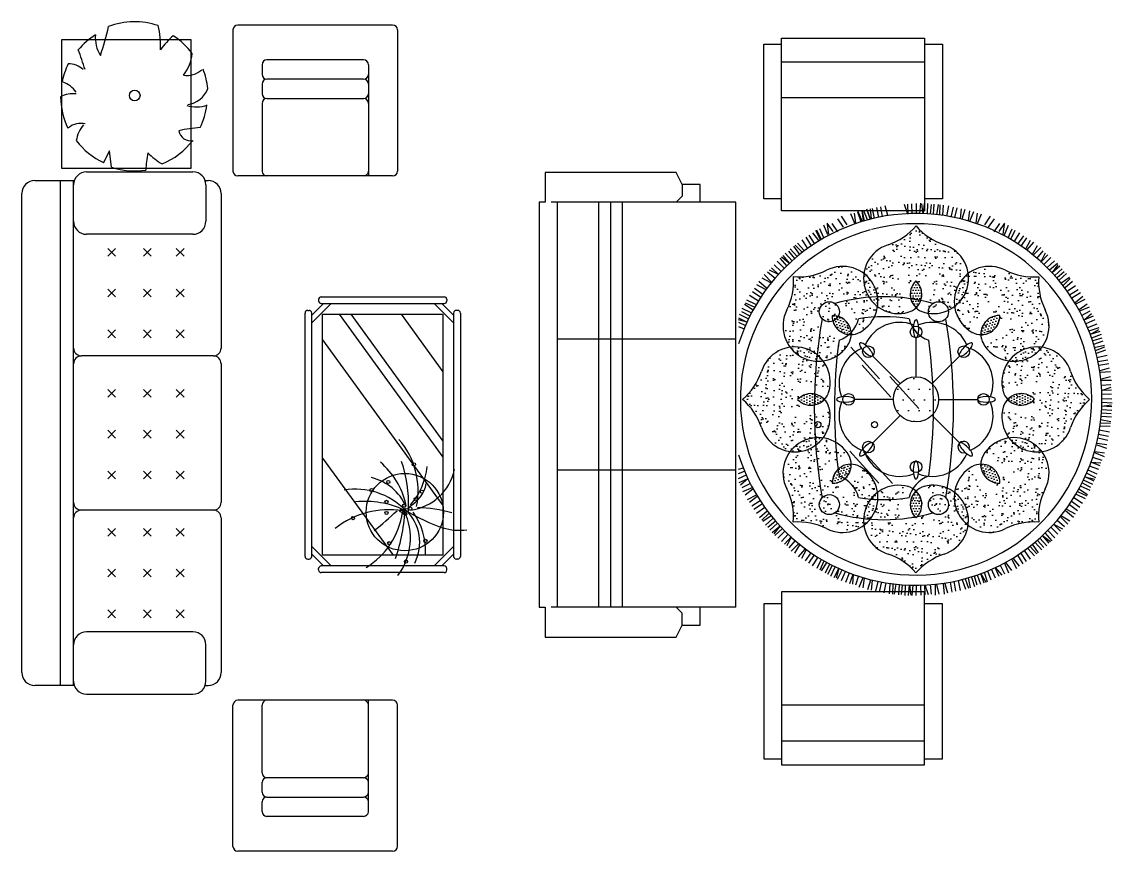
# Model space of a CAD drawing. Header units: millimetres. Extents: x 356 to 23963, y 1202 to 21076.
# Drawn here: x 5548 to 10440, y 12199 to 15919 of the extents above; entities that cross this region are included whole.
import ezdxf

# ---------------------------------------------------------------- set-up
doc = ezdxf.new("R2010")
doc.units = ezdxf.units.MM

msp = doc.modelspace()

# ---------------------------------------------------------------- hatches: boundary and pattern name
h = msp.add_hatch()
h.set_pattern_fill('AR-SAND', color=0, scale=1.1475, angle=540, style=0)
h.set_pattern_definition([(142.5, (113326.464, -174361.02), (1.836036, 56.160169), [0, -44.30268, 0, -49.54905, 0, -47.3630625]), (172.5, (113326.464, -174361.02), (-51.582797, 82.25568), [0, -23.90013, 0, -39.930705, 0, -15.3019125]), (212.5, (113362.314, -174361.02), (-90.766374, 0.164917), [0, -14.57325, 0, -52.4637, 0, -68.494275]), (222.5, (113362.314, -174361.02), (-87.618103, 25.58114), [0, -7.286625, 0, -34.39287, 0, -39.347775])])
edge = h.paths.add_edge_path()
edge.add_arc((9482.8, 14768.5), 158.1, 107.8127, 285.6497)
edge.add_arc((9345.3, 15186.8), 282.2, 288.4206, 319.6202)
edge.add_arc((9772.9, 15183), 278, 220.0906, 251.6934)
edge.add_arc((9637.4, 14768.5), 158.1, 254.2999, 432.2377)
edge.add_arc((9503, 14696.5), 82.9, 284.3889, 407.0425)
edge.add_arc((9617.5, 14697), 83.6, 133.9628, 255.378)
h = msp.add_hatch()
h.set_pattern_fill('AR-SAND', color=0, scale=1.1475, angle=495, style=0)
h.set_pattern_definition([(187.5, (216284.75, -45751.37), (-38.412963, 41.00951), [0, -44.30268, 0, -49.54905, 0, -47.3630625]), (217.5, (216284.75, -45751.37), (-94.638095, 21.689004), [0, -23.90013, 0, -39.930705, 0, -15.3019125]), (257.5, (216310.1, -45726.02), (-64.298133, -64.064905), [0, -14.57325, 0, -52.4637, 0, -68.494275]), (267.5, (216310.1, -45726.02), (-80.043952, -43.866757), [0, -7.286625, 0, -34.39287, 0, -39.347775])])
edge = h.paths.add_edge_path()
edge.add_arc((9121.4, 14554.9), 158.1, 152.8127, 330.6497)
edge.add_arc((8728.4, 14753.4), 282.2, 333.4206, 364.6202)
edge.add_arc((9033.5, 15053.1), 278, 265.0906, 296.6934)
edge.add_arc((9230.7, 14664.1), 158.1, 299.2999, 477.2377)
edge.add_arc((9186.7, 14518.2), 82.9, 329.3889, 452.0425)
edge.add_arc((9267.2, 14599.5), 83.6, 178.9628, 300.378)
h = msp.add_hatch()
h.set_pattern_fill('AR-SAND', color=0, scale=1.1475, angle=225, style=0)
h.set_pattern_definition([(97.5, (-50416.797, -192499.275), (41.00951, 38.412963), [0, -44.30268, 0, -49.54905, 0, -47.3630625]), (127.5, (-50416.8, -192499.275), (21.689004, 94.638095), [0, -23.90013, 0, -39.930705, 0, -15.3019125]), (167.5, (-50391.447, -192524.625), (-64.064905, 64.298133), [0, -14.57325, 0, -52.4637, 0, -68.494275]), (177.5, (-50391.45, -192524.625), (-43.866757, 80.043952), [0, -7.286625, 0, -34.39287, 0, -39.347775])])
edge = h.paths.add_edge_path()
edge.add_arc((9889.4, 14664.1), 158.1, 62.8127, 240.6497)
edge.add_arc((10087.9, 15057.1), 282.2, 243.4206, 274.6202)
edge.add_arc((10387.7, 14752), 278, 175.0906, 206.6934)
edge.add_arc((9998.7, 14554.8), 158.1, 209.2999, 387.2377)
edge.add_arc((9852.8, 14598.8), 82.9, 239.3889, 362.0425)
edge.add_arc((9934.1, 14518.2), 83.6, 88.9628, 210.378)
h = msp.add_hatch()
h.set_pattern_fill('DOTS', color=0, scale=7.65, angle=540, style=0)
h.set_pattern_definition([(180, (113326.464, -174361.021), (-6.0721875, 12.144375), [0, -12.144375])])
h.paths.add_polyline_path([(9560.1, 14636.3, 0.432463), (9559.5, 14757.1, 0.427632)])
h = msp.add_hatch()
h.set_pattern_fill('DOTS', color=0, scale=7.65, angle=495, style=0)
h.set_pattern_definition([(225, (216284.752, -45751.369), (-12.8810549, 4.29368496), [0, -12.144375])])
h.paths.add_polyline_path([(9269.5, 14516, 0.432463), (9183.7, 14601.1, 0.427632)])
h = msp.add_hatch()
h.set_pattern_fill('DOTS', color=0, scale=7.65, angle=225, style=0)
h.set_pattern_definition([(135, (-50416.797, -192499.275), (4.29368496, 12.8810549), [0, -12.144375])])
h.paths.add_polyline_path([(9850.6, 14515.9, 0.432463), (9935.6, 14601.8, 0.427632)])
h = msp.add_hatch()
h.set_pattern_fill('AR-SAND', color=0, scale=1.1475, angle=450, style=0)
h.set_pattern_definition([(232.5, (198146.5, 117991.89), (-56.160169, 1.836036), [0, -44.30268, 0, -49.54905, 0, -47.3630625]), (262.5, (198146.5, 117991.89), (-82.25568, -51.582797), [0, -23.90013, 0, -39.930705, 0, -15.3019125]), (302.5, (198146.5, 118027.74), (-0.164917, -90.766374), [0, -14.57325, 0, -52.4637, 0, -68.494275]), (312.5, (198146.5, 118027.74), (-25.58114, -87.618103), [0, -7.286625, 0, -34.39287, 0, -39.347775])])
edge = h.paths.add_edge_path()
edge.add_arc((9016.9, 14148.2), 158.1, 197.8127, 375.6497)
edge.add_arc((8598.7, 14010.7), 282.2, 18.4206, 49.6202)
edge.add_arc((8602.5, 14438.4), 278, 310.0906, 341.6934)
edge.add_arc((9017, 14302.8), 158.1, 344.2999, 522.2377)
edge.add_arc((9089, 14168.4), 82.9, 14.3889, 137.0425)
edge.add_arc((9088.5, 14283), 83.6, 223.9628, 345.378)
h = msp.add_hatch()
h.set_pattern_fill('AR-SAND', color=0, scale=1.1475, angle=270, style=0)
h.set_pattern_definition([(52.5, (-179026.45, -89540.987), (56.160169, -1.836036), [0, -44.30268, 0, -49.54905, 0, -47.3630625]), (82.5, (-179026.45, -89540.99), (82.25568, 51.582797), [0, -23.90013, 0, -39.930705, 0, -15.3019125]), (122.5, (-179026.45, -89576.837), (0.164917, 90.766374), [0, -14.57325, 0, -52.4637, 0, -68.494275]), (132.5, (-179026.45, -89576.84), (25.58114, 87.618103), [0, -7.286625, 0, -34.39287, 0, -39.347775])])
edge = h.paths.add_edge_path()
edge.add_arc((10103.1, 14302.7), 158.1, 17.8127, 195.6497)
edge.add_arc((10521.4, 14440.2), 282.2, 198.4206, 229.6202)
edge.add_arc((10517.6, 14012.5), 278, 130.0906, 161.6934)
edge.add_arc((10103.1, 14148.1), 158.1, 164.2999, 342.2377)
edge.add_arc((10031, 14282.5), 82.9, 194.3889, 317.0425)
edge.add_arc((10031.6, 14168), 83.6, 43.9628, 165.378)
h = msp.add_hatch()
h.set_pattern_fill('DOTS', color=0, scale=765, angle=360, style=0)
h.set_pattern_definition([(360, (5318.775, 21443.25), (23.90625, -47.8125), [0, -47.8125])])
h.paths.add_polyline_path([(9661.4, 14225.5, 1), (9458.7, 14225.5, 1)])
h = msp.add_hatch()
h.set_pattern_fill('DOTS', color=0, scale=7.65, angle=450, style=0)
h.set_pattern_definition([(270, (198146.499, 117991.891), (-12.144375, -6.0721875), [0, -12.144375])])
h.paths.add_polyline_path([(9149.2, 14225.5, 0.432463), (9028.3, 14224.9, 0.427632)])
h = msp.add_hatch()
h.set_pattern_fill('DOTS', color=0, scale=7.65, angle=270, style=0)
h.set_pattern_definition([(90, (-179026.449, -89540.987), (12.144375, 6.0721875), [0, -12.144375])])
h.paths.add_polyline_path([(9970.9, 14225.4, 0.432463), (10091.7, 14226, 0.427632)])
h = msp.add_hatch()
h.set_pattern_fill('AR-SAND', color=0, scale=1.1475, angle=405, style=0)
h.set_pattern_definition([(277.5, (69536.847, 220950.18), (-41.00951, -38.412963), [0, -44.30268, 0, -49.54905, 0, -47.3630625]), (307.5, (69536.85, 220950.18), (-21.689004, -94.638095), [0, -23.90013, 0, -39.930705, 0, -15.3019125]), (347.5, (69511.497, 220975.53), (64.064905, -64.298133), [0, -14.57325, 0, -52.4637, 0, -68.494275]), (357.5, (69511.5, 220975.53), (43.866757, -80.043952), [0, -7.286625, 0, -34.39287, 0, -39.347775])])
edge = h.paths.add_edge_path()
edge.add_arc((9230.6, 13786.8), 158.1, 242.8127, 420.6497)
edge.add_arc((9032.1, 13393.8), 282.2, 63.4206, 94.6202)
edge.add_arc((8732.4, 13698.9), 278, 355.0906, 386.6934)
edge.add_arc((9121.3, 13896.2), 158.1, 29.2999, 207.2377)
edge.add_arc((9267.3, 13852.1), 82.9, 59.3889, 182.0425)
edge.add_arc((9185.9, 13932.7), 83.6, 268.9628, 390.378)
h = msp.add_hatch()
h.set_pattern_fill('AR-SAND', color=0, scale=1.1475, angle=315, style=0)
h.set_pattern_definition([(7.5, (-197164.702, 74202.274), (38.412963, -41.00951), [0, -44.30268, 0, -49.54905, 0, -47.3630625]), (37.5, (-197164.7, 74202.274), (94.638095, -21.689004), [0, -23.90013, 0, -39.930705, 0, -15.3019125]), (77.5, (-197190.05, 74176.924), (64.298133, 64.064905), [0, -14.57325, 0, -52.4637, 0, -68.494275]), (87.5, (-197190.05, 74176.924), (80.043952, 43.866757), [0, -7.286625, 0, -34.39287, 0, -39.347775])])
edge = h.paths.add_edge_path()
edge.add_arc((9998.6, 13896), 158.1, 332.8127, 510.6497)
edge.add_arc((10391.6, 13697.5), 282.2, 153.4206, 184.6202)
edge.add_arc((10086.6, 13397.8), 278, 85.0906, 116.6934)
edge.add_arc((9889.3, 13786.8), 158.1, 119.2999, 297.2377)
edge.add_arc((9933.4, 13932.7), 82.9, 149.3889, 272.0425)
edge.add_arc((9852.8, 13851.4), 83.6, 358.9628, 480.378)
h = msp.add_hatch()
h.set_pattern_fill('DOTS', color=0, scale=7.65, angle=405, style=0)
h.set_pattern_definition([(315, (69536.847, 220950.18), (-4.29368496, -12.8810549), [0, -12.144375])])
h.paths.add_polyline_path([(9269.5, 13935, 0.432463), (9184.4, 13849.1, 0.427632)])
h = msp.add_hatch()
h.set_pattern_fill('DOTS', color=0, scale=7.65, angle=315, style=0)
h.set_pattern_definition([(45, (-197164.702, 74202.274), (12.8810549, -4.29368496), [0, -12.144375])])
h.paths.add_polyline_path([(9850.5, 13934.9, 0.432463), (9936.3, 13849.8, 0.427632)])
h = msp.add_hatch()
h.set_pattern_fill('AR-SAND', color=0, scale=1.1475, angle=360, style=0)
h.set_pattern_definition([(322.5, (-94206.414, 202811.926), (-1.836036, -56.160169), [0, -44.30268, 0, -49.54905, 0, -47.3630625]), (352.5, (-94206.414, 202811.926), (51.582797, -82.25568), [0, -23.90013, 0, -39.930705, 0, -15.3019125]), (32.5, (-94242.264, 202811.926), (90.766374, -0.164917), [0, -14.57325, 0, -52.4637, 0, -68.494275]), (42.5, (-94242.264, 202811.93), (87.618103, -25.58114), [0, -7.286625, 0, -34.39287, 0, -39.347775])])
edge = h.paths.add_edge_path()
edge.add_arc((9637.2, 13682.4), 158.1, 287.8127, 465.6497)
edge.add_arc((9774.8, 13264.1), 282.2, 108.4206, 139.6202)
edge.add_arc((9347.1, 13267.9), 278, 40.0906, 71.6934)
edge.add_arc((9482.7, 13682.4), 158.1, 74.2999, 252.2377)
edge.add_arc((9617, 13754.4), 82.9, 104.3889, 227.0425)
edge.add_arc((9502.5, 13753.9), 83.6, 313.9628, 435.378)
h = msp.add_hatch()
h.set_pattern_fill('DOTS', color=0, scale=7.65, angle=360, style=0)
h.set_pattern_definition([(360, (-94206.414, 202811.926), (6.0721875, -12.144375), [0, -12.144375])])
h.paths.add_polyline_path([(9560, 13814.6, 0.432463), (9560.5, 13693.8, 0.427632)])

# ---------------------------------------------------------------- linework, layer by layer
at = {"color": 0}
for p, q in [((7211.8, 15904.7), (6517.5, 15904.7)), ((6495.8, 15883), (6495.8, 15249.4)), ((7233.5, 15883), (7233.5, 15249.4)), ((5727.9, 15260.5), (5727.9, 15839.2)), ((5727.9, 15839.2), (6306.6, 15839.2)), ((6306.6, 15839.2), (6306.6, 15260.5)), ((8876.8, 15124.4), (8876.8, 15819.1)), ((8876.8, 15819.1), (8956.9, 15819.1)), ((8956.9, 15845.8), (9598.2, 15845.8)), ((8956.9, 15071), (8956.9, 15845.8)), ((9598.2, 15845.8), (9598.2, 15071)), ((9598.2, 15819.1), (9678.3, 15819.1)), ((9678.3, 15819.1), (9678.3, 15124.4)), ((6626, 15726.7), (6626, 15683.4)), ((7081.6, 15748.4), (6647.7, 15748.4)), ((7103.3, 15726.7), (7103.3, 15227.7)), ((8956.9, 15738.9), (9598.2, 15738.9)), ((7081.6, 15661.7), (6647.7, 15661.7)), ((6626, 15640), (6626, 15596.6)), ((6647.7, 15574.9), (7081.6, 15574.9)), ((9598.2, 15578.6), (8956.9, 15578.6)), ((6626, 15553.2), (6626, 15249.4)), ((5941.7, 15340.1), (5913.7, 15285.3)), ((5951.5, 15266.7), (5941.7, 15340.1)), ((6306.6, 15260.5), (5727.9, 15260.5)), ((5838.8, 15245.7), (6316.3, 15245.7)), ((7211.8, 15227.7), (6517.5, 15227.7)), ((7896.3, 15243.6), (7896.3, 15110)), ((8484.1, 15243.6), (7896.3, 15243.6)), ((8510.8, 15190.1), (8484.1, 15243.6)), ((5606.5, 15206.9), (5784, 15206.9)), ((5722.7, 12942.3), (5722.7, 15206.9)), ((5780.7, 12942.3), (5780.7, 15206.9)), ((6374.3, 15206.9), (6384.6, 15206.9)), ((6374.3, 15187.7), (6374.3, 15024.3)), ((8510.8, 15190.1), (8510.8, 15136.7)), ((8591, 15190.1), (8510.8, 15190.1)), ((8591, 15110), (8591, 15190.1)), ((5548.5, 13000.4), (5548.5, 15148.8)), ((6442.7, 15148.8), (6442.7, 14454.2)), ((8510.8, 15136.7), (8484.1, 15110)), ((8956.9, 15124.4), (8876.8, 15124.4)), ((9678.3, 15124.4), (9598.2, 15124.4)), ((7896.3, 15110), (7869.6, 15110)), ((7869.6, 15110), (7869.6, 13293.2)), ((8751.3, 15110), (7923.1, 15110)), ((7949.8, 15110), (7949.8, 13293.2)), ((8136.8, 13293.2), (8136.8, 15110)), ((8190.2, 13293.2), (8190.2, 15110)), ((8243.7, 13293.2), (8243.7, 15110)), ((8751.3, 13293.2), (8751.3, 15110)), ((9598.2, 15071), (8956.9, 15071)), ((9318.9, 15025.3), (9300.9, 15068.7)), ((9324.5, 15027.6), (9318.3, 15070.7)), ((9329.1, 15024.8), (9319.4, 15070.4)), ((9342.5, 15030.4), (9326.5, 15072)), ((9353.7, 15035.8), (9339.5, 15079.5)), ((9355.2, 15034.3), (9340.4, 15076.4)), ((9360.8, 15037.4), (9355.8, 15081)), ((9373.8, 15036.8), (9364, 15082.3)), ((9393, 15040.8), (9384.8, 15085.7)), ((9409.3, 15044.8), (9402, 15089.4)), ((9433.4, 15050.9), (9421.3, 15093)), ((9522.6, 15056.9), (9508.2, 15100.3)), ((9521.4, 15101.5), (9522.6, 15056.9)), ((9539.5, 15102.7), (9540.7, 15058.1)), ((9561.2, 15103.9), (9560, 15059.3)), ((9579.3, 15105.1), (9575.7, 15058.1)), ((9592.6, 15058.1), (9586.6, 15102.7)), ((9596.2, 15103.9), (9592.6, 15058.1)), ((9611.9, 15103.9), (9609.5, 15058.1)), ((9627.6, 15100.3), (9624, 15058.1)), ((9638.4, 15056.9), (9640.8, 15101.5)), ((9652.9, 15053.3), (9661.3, 15099.1)), ((9667.4, 15053.3), (9668.6, 15097.9)), ((9680.6, 15052.1), (9683.1, 15096.7)), ((9698.7, 15047.3), (9707.2, 15093)), ((9718, 15043.6), (9727.7, 15088.2)), ((9734.6, 15041.1), (9745, 15085.1)), ((9759.2, 15037.4), (9764.2, 15081)), ((9766.4, 15035.8), (9780.5, 15079.5)), ((9795.6, 15027.6), (9801.7, 15070.7)), ((9801.2, 15025.3), (9819.1, 15068.7)), ((9234.7, 14997.6), (9208.7, 15035.1)), ((9251.1, 15008.4), (9225.8, 15047.4)), ((9285, 15014.9), (9267, 15058.3)), ((9290.6, 15017.2), (9284.5, 15060.3)), ((9314.3, 15022.6), (9299.5, 15064.7)), ((9829.5, 15017.2), (9835.6, 15060.3)), ((9835, 15014.9), (9853, 15058.3)), ((9868.9, 15008.4), (9894.2, 15047.4)), ((9885.4, 14997.6), (9911.3, 15035.1)), ((9124.7, 14938.9), (9097.4, 14973.3)), ((9130.9, 14942.8), (9110.1, 14983.7)), ((9134.5, 14944.2), (9115.2, 14984.5)), ((9146.3, 14950.4), (9128.1, 14991.2)), ((9163.9, 14964.1), (9145.9, 15007.5)), ((9187.8, 14978.1), (9161.8, 15015.6)), ((9169.5, 14966.4), (9163.3, 15009.5)), ((9209.9, 14977.2), (9183.5, 15013.9)), ((9910.1, 14977.2), (9936.5, 15013.9)), ((9932.2, 14978.1), (9958.2, 15015.6)), ((9950.6, 14966.4), (9956.7, 15009.5)), ((9956.2, 14964.1), (9974.2, 15007.5)), ((9973.8, 14950.4), (9992, 14991.2)), ((9985.6, 14944.2), (10004.9, 14984.5)), ((10000.5, 14932.9), (10025.8, 14971.9)), ((6316.3, 14966.3), (5838.8, 14966.3)), ((9058.8, 14893.7), (9029, 14926.9)), ((9075, 14903.1), (9048.6, 14941.4)), ((9091.2, 14914.2), (9066.5, 14952.5)), ((9104.7, 14924.1), (9081, 14962.5)), ((10016.9, 14922.1), (10042.9, 14959.6)), ((10031.3, 14913.5), (10057.7, 14950.1)), ((10052.6, 14900.7), (10073.9, 14939)), ((10058.5, 14896.4), (10088.4, 14931.3)), ((5969.5, 14868.1), (5934.4, 14903.1)), ((5969.5, 14903.1), (5934.4, 14868.1)), ((6128.7, 14868.1), (6093.7, 14903.1)), ((6128.7, 14903.1), (6093.7, 14868.1)), ((6276.2, 14868.1), (6241.2, 14903.1)), ((6276.2, 14903.1), (6241.2, 14868.1)), ((8962.5, 14870.6), (8992.3, 14835.7)), ((8973.6, 14881.7), (9004.2, 14847.6)), ((8987.2, 14890.3), (9014.5, 14857.9)), ((9025.6, 14867.3), (8995.7, 14900.5)), ((9038.3, 14874.9), (9011.9, 14913.3)), ((9048.6, 14885.2), (9017.9, 14917.5)), ((10082.4, 14877.6), (10104.6, 14915.1)), ((10086.7, 14873.4), (10119.9, 14906.6)), ((10102, 14858), (10130.2, 14891.2)), ((10120, 14841.8), (10140.4, 14882.7)), ((10150.6, 14874.2), (10120, 14841.8)), ((8923.2, 14829.7), (8955.6, 14799)), ((8937.7, 14845.9), (8968.4, 14813.5)), ((8949.7, 14859.5), (8980.3, 14823.8)), ((8992.3, 14835.7), (8956.5, 14863)), ((10164.3, 14862.2), (10133.6, 14829.9)), ((10180.5, 14847.7), (10148.1, 14817.1)), ((10194.1, 14835.8), (10158.3, 14805.1)), ((10170.3, 14793.2), (10197.5, 14829)), ((10205.2, 14823), (10170.3, 14793.2)), ((8912.1, 14752.1), (8878.9, 14785.3)), ((8927.5, 14767.5), (8894.2, 14795.6)), ((8943.7, 14785.4), (8902.8, 14805.8)), ((8911.3, 14816.1), (8943.7, 14785.4)), ((10216.3, 14811.9), (10182.2, 14781.2)), ((10224.8, 14798.3), (10192.4, 14771)), ((10201.8, 14759.9), (10235.1, 14789.7)), ((10209.5, 14747.1), (10247.9, 14773.5)), ((8884.8, 14718), (8846.5, 14739.3)), ((8889.1, 14724), (8854.1, 14753.8)), ((8907.9, 14747.9), (8870.4, 14770)), ((10219.7, 14736.9), (10252.1, 14767.6)), ((10228.3, 14726.7), (10261.5, 14756.5)), ((10237.7, 14710.5), (10276, 14736.9)), ((5969.5, 14720.1), (5934.4, 14685)), ((5969.5, 14685), (5934.4, 14720.1)), ((6128.7, 14685), (6093.7, 14720.1)), ((6128.7, 14720.1), (6093.7, 14685)), ((6276.2, 14685), (6241.2, 14720.1)), ((6276.2, 14720.1), (6241.2, 14685)), ((6891.9, 14685.7), (7443.1, 14685.7)), ((8852.6, 14665.9), (8813.5, 14691.2)), ((8863.3, 14682.3), (8825.8, 14708.3)), ((8872, 14696.7), (8835.4, 14723.1)), ((10248.7, 14694.3), (10287.1, 14719)), ((10258.7, 14680.7), (10297.1, 14704.5)), ((10273.5, 14660.8), (10307.8, 14688.1)), ((10277.4, 14654.5), (10318.3, 14675.4)), ((6849.2, 14568.9), (6936, 14655.7)), ((6849.2, 14602.8), (6902, 14655.7)), ((6879.9, 14673.7), (6879.9, 14667.7)), ((6891.9, 14655.7), (7443.1, 14655.7)), ((7485.8, 14568.9), (7399, 14655.7)), ((7485.8, 14602.8), (7433, 14655.7)), ((7455.1, 14673.7), (7455.1, 14667.7)), ((8820.6, 14613.9), (8780.4, 14633.2)), ((8829.5, 14625.9), (8790.4, 14651.2)), ((8835, 14639.2), (8794.3, 14657.4)), ((8841.2, 14651), (8801, 14670.3)), ((10292.2, 14628.1), (10327, 14654.2)), ((10294.5, 14622.5), (10338, 14640.5)), ((6819.2, 13521.2), (6819.2, 14613)), ((6831.2, 14625), (6837.2, 14625)), ((6849.2, 13521.2), (6849.2, 14613)), ((6897.2, 14607.7), (7437.8, 14607.7)), ((6897.2, 13526.5), (6897.2, 14607.7)), ((6972.2, 14607.7), (7437.8, 13966.7)), ((7023.8, 14607.7), (7437.8, 14037.7)), ((7250.4, 14607.7), (7437.8, 14349.7)), ((7437.8, 14607.7), (7437.8, 13526.5)), ((7485.8, 14613), (7485.8, 13521.2)), ((7503.9, 14625), (7497.8, 14625)), ((7515.9, 14613), (7515.9, 13521.2)), ((8764.3, 14591.2), (8802, 14572)), ((8802, 14572), (8764.3, 14581.9)), ((8767.1, 14607.3), (8808.4, 14587.6)), ((8776.4, 14620.4), (8814, 14601)), ((10302.9, 14602.4), (10341.5, 14622.4)), ((10313.2, 14580.6), (10347.7, 14610.6)), ((10353.9, 14598.8), (10313.2, 14580.6)), ((10362, 14582.5), (10321.2, 14564.4)), ((5969.5, 14502), (5934.4, 14537.1)), ((5969.5, 14537.1), (5934.4, 14502)), ((6128.7, 14502), (6093.7, 14537.1)), ((6128.7, 14537.1), (6093.7, 14502)), ((6276.2, 14502), (6241.2, 14537.1)), ((6276.2, 14537.1), (6241.2, 14502)), ((8764.3, 14572.2), (8795.5, 14556.4)), ((8764.3, 14553.1), (8788.4, 14542.4)), ((10371.4, 14562.9), (10329.7, 14547)), ((10379.4, 14546.7), (10334.6, 14532)), ((10341.1, 14516.4), (10380, 14539.1)), ((10384.8, 14530.6), (10341.1, 14516.4)), ((6897.2, 14493.2), (7437.8, 13749.1)), ((8751.3, 14495.5), (7949.8, 14495.5)), ((9560, 14326.8), (9560, 14500.5)), ((10390.8, 14516.1), (10347.5, 14500.8)), ((10393.4, 14500.3), (10353.1, 14487.5)), ((10357.5, 14473.6), (10399.6, 14488.5)), ((9396.5, 14317.1), (9267, 14460.2)), ((10359.7, 14458.9), (10405.2, 14468.6)), ((10365.2, 14445.5), (10406.9, 14461.5)), ((10369.2, 14432.8), (10411.3, 14447.6)), ((6407.9, 14420.4), (5815.6, 14420.4)), ((6442.7, 14386.7), (6442.7, 13762.5)), ((9488.4, 14297.1), (9365.5, 14419.9)), ((9631.7, 14297.1), (9754.5, 14419.9)), ((10371.7, 14414.2), (10417.2, 14424)), ((10375.7, 14395), (10420.6, 14403.2)), ((10379.7, 14378.7), (10424.3, 14386)), ((9447.6, 14235.3), (9318.1, 14378.4)), ((10385.8, 14354.6), (10427.9, 14366.7)), ((10387, 14347.4), (10432.8, 14351)), ((9572, 14185.2), (9442.5, 14328.4)), ((10390.6, 14317.2), (10432.8, 14328.1)), ((10390.6, 14311.2), (10437.6, 14311.2)), ((10390.6, 14289.5), (10434, 14293.1)), ((5969.5, 14270), (5934.4, 14234.9)), ((5969.5, 14234.9), (5934.4, 14270)), ((6128.7, 14270), (6093.7, 14234.9)), ((6128.7, 14234.9), (6093.7, 14270)), ((6276.2, 14270), (6241.2, 14234.9)), ((6276.2, 14234.9), (6241.2, 14270)), ((10391.8, 14265.4), (10435.2, 14279.8)), ((10436.4, 14266.6), (10391.8, 14265.4)), ((10437.6, 14248.5), (10393, 14247.3)), ((9458.7, 14225.5), (9285, 14225.5)), ((9661.4, 14225.5), (9835.1, 14225.5)), ((10440, 14208.7), (10393, 14212.3)), ((10393, 14195.4), (10437.6, 14201.4)), ((10438.8, 14191.8), (10393, 14195.4)), ((10438.8, 14226.8), (10394.2, 14228)), ((9488.4, 14153.8), (9365.5, 14031)), ((9631.7, 14153.8), (9754.5, 14031)), ((10391.8, 14149.6), (10436.4, 14147.1)), ((10438.8, 14176.1), (10393, 14178.5)), ((10435.2, 14160.4), (10393, 14164)), ((10382.1, 14089.3), (10427.9, 14080.8)), ((10387, 14107.3), (10431.5, 14104.9)), ((10388.2, 14135.1), (10434, 14126.6)), ((10388.2, 14120.6), (10432.8, 14119.4)), ((5969.5, 14051.9), (5934.4, 14086.9)), ((5969.5, 14086.9), (5934.4, 14051.9)), ((6128.7, 14086.9), (6093.7, 14051.9)), ((6128.7, 14051.9), (6093.7, 14086.9)), ((6276.2, 14086.9), (6241.2, 14051.9)), ((6276.2, 14051.9), (6241.2, 14086.9)), ((10376, 14053.4), (10420, 14043)), ((10378.5, 14070), (10423.1, 14060.3)), ((9393.1, 13850.1), (9263.6, 13993.2)), ((9454.4, 13848), (9325, 13991.1)), ((10362.5, 13992.4), (10405.6, 13986.3)), ((10370.7, 14021.6), (10414.4, 14007.5)), ((10372.3, 14028.8), (10415.9, 14023.8)), ((6897.2, 13962.2), (7213.7, 13526.5)), ((10385.4, 13928.1), (10343.7, 13944)), ((10343.7, 13944), (10389.4, 13940.8)), ((10351.9, 13966.8), (10393.3, 13953.5)), ((10360.2, 13986.8), (10403.6, 13968.8)), ((5969.5, 13903.9), (5934.4, 13868.9)), ((5969.5, 13868.9), (5934.4, 13903.9)), ((6128.7, 13903.9), (6093.7, 13868.9)), ((6128.7, 13868.9), (6093.7, 13903.9)), ((6276.2, 13903.9), (6241.2, 13868.9)), ((6276.2, 13868.9), (6241.2, 13903.9)), ((8751.3, 13907.7), (7949.8, 13907.7)), ((8764.3, 13911.9), (8785.4, 13918.9)), ((8764.3, 13893.9), (8790.3, 13903.9)), ((10366.6, 13873.2), (10324.5, 13894.5)), ((10372.4, 13890.4), (10331.7, 13908.5)), ((10379.6, 13910.9), (10337.9, 13926.8)), ((8764.3, 13871.1), (8798.8, 13886.5)), ((8766.1, 13852.1), (8806.9, 13870.3)), ((8806.9, 13870.3), (8772.3, 13840.3)), ((8817.2, 13848.5), (8778.5, 13828.5)), ((10343.7, 13830.5), (10306.1, 13850)), ((10353, 13843.6), (10311.6, 13863.3)), ((10318.1, 13878.9), (10361.6, 13867.4)), ((10359, 13858.1), (10318.1, 13878.9)), ((8825.5, 13828.4), (8782.1, 13810.4)), ((8827.8, 13822.8), (8793, 13796.7)), ((8842.7, 13796.4), (8801.8, 13775.5)), ((10278.8, 13799.9), (10319.1, 13780.6)), ((10285, 13811.7), (10325.7, 13793.5)), ((10290.5, 13825.1), (10329.6, 13799.7)), ((10299.4, 13837), (10339.7, 13817.7)), ((8846.6, 13790.1), (8812.2, 13762.9)), ((8861.4, 13770.2), (8823, 13746.4)), ((8871.3, 13756.6), (8833, 13731.9)), ((10248, 13754.2), (10284.7, 13727.8)), ((10256.7, 13768.6), (10294.2, 13742.6)), ((10267.4, 13785), (10306.5, 13759.7)), ((6407.9, 13728.8), (5815.6, 13728.8)), ((8882.4, 13740.4), (8844, 13714)), ((8891.8, 13724.2), (8858.5, 13694.4)), ((8900.3, 13714), (8867.9, 13683.3)), ((8910.5, 13703.8), (8872.2, 13677.4)), ((10207.9, 13698.8), (10241.2, 13665.6)), ((10212.2, 13703.1), (10249.7, 13680.9)), ((10231, 13726.9), (10265.9, 13697.1)), ((10235.2, 13732.9), (10273.6, 13711.6)), ((6442.7, 13695), (6442.7, 13000.4)), ((8918.2, 13691), (8885, 13661.2)), ((8895.2, 13652.6), (8927.6, 13679.9)), ((8903.8, 13639), (8937.8, 13669.7)), ((8914.8, 13627.9), (8949.8, 13657.7)), ((8949.8, 13657.7), (8922.5, 13621.9)), ((10196.8, 13621.2), (10164.4, 13651.9)), ((10208.8, 13634.9), (10176.4, 13665.5)), ((10176.4, 13665.5), (10217.3, 13645.1)), ((10192.6, 13683.4), (10225.8, 13655.3)), ((5969.5, 13612.2), (5934.4, 13647.2)), ((5969.5, 13647.2), (5934.4, 13612.2)), ((6128.7, 13612.2), (6093.7, 13647.2)), ((6128.7, 13647.2), (6093.7, 13612.2)), ((6276.2, 13612.2), (6241.2, 13647.2)), ((6276.2, 13647.2), (6241.2, 13612.2)), ((8925.9, 13615.1), (8961.7, 13645.8)), ((8939.6, 13603.2), (8972, 13633.8)), ((8955.8, 13588.7), (8986.5, 13621)), ((8969.4, 13576.7), (9000.1, 13609.1)), ((9000.1, 13609.1), (8979.7, 13568.2)), ((10146.5, 13569.2), (10115.8, 13603.3)), ((10127.8, 13615.2), (10163.6, 13587.9)), ((10157.6, 13580.3), (10127.8, 13615.2)), ((10170.4, 13591.4), (10139.7, 13627.1)), ((10182.3, 13605), (10151.6, 13637.4)), ((6849.2, 13565.3), (6936, 13478.5)), ((7485.8, 13565.3), (7399, 13478.5)), ((9018, 13592.9), (8989.9, 13559.7)), ((9033.4, 13577.5), (9000.1, 13544.3)), ((9037.6, 13573.3), (9015.5, 13535.8)), ((9061.5, 13554.5), (9031.7, 13519.6)), ((9067.5, 13550.2), (9046.2, 13511.9)), ((10061.2, 13557.2), (10091.1, 13524)), ((10071.5, 13565.7), (10102.1, 13533.4)), ((10081.7, 13576), (10108.1, 13537.6)), ((10094.5, 13583.7), (10124.3, 13550.4)), ((10132.9, 13560.7), (10105.6, 13593)), ((6831.2, 13509.2), (6837.2, 13509.2)), ((6849.2, 13531.4), (6902, 13478.5)), ((7437.8, 13526.5), (6897.2, 13526.5)), ((7485.8, 13531.4), (7433, 13478.5)), ((7503.9, 13509.2), (7497.8, 13509.2)), ((9088.8, 13537.5), (9062.4, 13500.8)), ((9103.1, 13528.8), (9077.2, 13491.3)), ((9119.6, 13518), (9094.3, 13479)), ((9134.5, 13506.7), (9115.2, 13466.4)), ((9989.1, 13508.1), (10010, 13467.2)), ((9995.3, 13512), (10022.6, 13477.7)), ((10015.3, 13526.8), (10039.1, 13488.4)), ((10028.8, 13536.7), (10053.5, 13498.4)), ((10045, 13547.8), (10071.4, 13509.5)), ((5969.5, 13464.2), (5934.4, 13429.1)), ((5969.5, 13429.1), (5934.4, 13464.2)), ((6128.7, 13429.1), (6093.7, 13464.2)), ((6128.7, 13464.2), (6093.7, 13429.1)), ((6276.2, 13429.1), (6241.2, 13464.2)), ((6276.2, 13464.2), (6241.2, 13429.1)), ((6879.9, 13460.5), (6879.9, 13466.5)), ((7443.1, 13478.5), (6891.9, 13478.5)), ((7455.1, 13460.5), (7455.1, 13466.5)), ((9146.3, 13500.5), (9128.1, 13459.7)), ((9159.6, 13494.9), (9134.3, 13455.9)), ((9171.6, 13486.1), (9152.3, 13445.8)), ((9165, 13441.8), (9184.5, 13479.4)), ((9178.1, 13432.5), (9197.9, 13473.9)), ((9192.6, 13426.5), (9213.5, 13467.4)), ((9213.5, 13467.4), (9202, 13423.9)), ((9207.8, 13418.9), (9229.1, 13460.9)), ((9224.9, 13413.1), (9243.1, 13453.8)), ((9897.5, 13414.1), (9881.6, 13455.7)), ((9917.1, 13423.5), (9898.9, 13464.2)), ((9933.4, 13431.5), (9915.2, 13472.3)), ((9915.2, 13472.3), (9945.2, 13437.7)), ((9937, 13482.6), (9957, 13443.9)), ((9957.1, 13490.9), (9975.1, 13447.5)), ((9962.6, 13493.2), (9988.8, 13458.4)), ((7443.1, 13448.5), (6891.9, 13448.5)), ((9245.5, 13405.9), (9261.4, 13447.6)), ((9262.6, 13400.1), (9278.6, 13441.7)), ((9278.6, 13441.7), (9275.4, 13396.1)), ((9301.3, 13433.6), (9288.1, 13392.2)), ((9321.4, 13425.3), (9303.4, 13381.9)), ((9327, 13423), (9320.9, 13379.9)), ((9356.2, 13414.8), (9342, 13371.1)), ((9363.4, 13413.2), (9358.4, 13369.6)), ((9387.9, 13409.5), (9377.6, 13365.5)), ((9404.5, 13407), (9394.9, 13362.4)), ((9423.8, 13403.3), (9415.4, 13357.5)), ((9713.3, 13405.8), (9720.5, 13361.2)), ((9729.6, 13409.8), (9737.7, 13364.9)), ((9748.8, 13413.8), (9758.5, 13368.3)), ((9767.4, 13416.3), (9782.2, 13374.2)), ((9780.1, 13420.2), (9796, 13378.6)), ((9793.5, 13425.8), (9803.2, 13380.2)), ((9808.2, 13428), (9823, 13385.9)), ((9834.8, 13392), (9822, 13432.4)), ((9850.7, 13394.7), (9835.4, 13437.9)), ((9851, 13444.4), (9873.6, 13405.5)), ((9865.2, 13400.7), (9851, 13444.4)), ((9881.3, 13406.1), (9866.6, 13450.9)), ((8956.9, 13361.9), (8956.9, 12587.1)), ((9598.2, 13361.9), (8956.9, 13361.9)), ((9441.9, 13398.5), (9439.5, 13353.9)), ((9455.2, 13397.3), (9454, 13352.7)), ((9469.7, 13397.3), (9461.2, 13351.5)), ((9484.1, 13393.7), (9481.7, 13349.1)), ((9495, 13350.3), (9498.6, 13392.5)), ((9510.7, 13346.7), (9513.1, 13392.5)), ((9526.3, 13346.7), (9530, 13392.5)), ((9530, 13392.5), (9536, 13347.9)), ((9543.2, 13345.5), (9546.9, 13392.5)), ((9561.3, 13346.7), (9562.5, 13391.3)), ((9583, 13347.9), (9581.8, 13392.5)), ((9598.2, 12587.1), (9598.2, 13361.9)), ((9601.1, 13349.1), (9599.9, 13393.7)), ((9599.9, 13393.7), (9614.4, 13350.3)), ((9624, 13394.9), (9627.7, 13351.5)), ((9645.8, 13394.9), (9645.8, 13347.9)), ((9651.8, 13394.9), (9662.6, 13352.7)), ((9681.9, 13398.5), (9685.6, 13352.7)), ((9689.2, 13399.7), (9701.2, 13357.5)), ((8876.8, 13308.4), (8876.8, 12613.8)), ((8956.9, 13308.4), (8876.8, 13308.4)), ((9678.3, 13308.4), (9598.2, 13308.4)), ((9678.3, 12613.8), (9678.3, 13308.4)), ((5969.5, 13246.1), (5934.4, 13281.2)), ((5969.5, 13281.2), (5934.4, 13246.1)), ((6128.7, 13246.1), (6093.7, 13281.2)), ((6128.7, 13281.2), (6093.7, 13246.1)), ((6276.2, 13246.1), (6241.2, 13281.2)), ((6276.2, 13281.2), (6241.2, 13246.1)), ((7869.6, 13293.2), (7896.3, 13293.2)), ((7896.3, 13293.2), (7896.3, 13159.6)), ((8751.3, 13293.2), (7923.1, 13293.2)), ((8510.8, 13266.5), (8484.1, 13293.2)), ((8510.8, 13213), (8510.8, 13266.5)), ((8591, 13213), (8591, 13293.2)), ((8484.1, 13159.6), (8510.8, 13213)), ((8510.8, 13213), (8591, 13213)), ((6316.3, 13183), (5838.8, 13183)), ((7896.3, 13159.6), (8484.1, 13159.6)), ((6374.3, 12961.6), (6374.3, 13124.9)), ((5780.7, 12942.3), (5606.5, 12942.3)), ((6374.3, 12942.3), (6384.6, 12942.3)), ((5838.8, 12903.5), (6316.3, 12903.5)), ((7211.8, 12876.1), (6517.5, 12876.1)), ((7103.3, 12377.1), (7103.3, 12876.1)), ((6495.8, 12220.8), (6495.8, 12854.4)), ((6626, 12550.6), (6626, 12854.4)), ((7233.5, 12220.8), (7233.5, 12854.4)), ((9598.2, 12854.2), (8956.9, 12854.2)), ((8956.9, 12693.9), (9598.2, 12693.9)), ((8876.8, 12613.8), (8956.9, 12613.8)), ((8956.9, 12587.1), (9598.2, 12587.1)), ((9598.2, 12613.8), (9678.3, 12613.8)), ((7081.6, 12528.9), (6647.7, 12528.9)), ((6626, 12463.8), (6626, 12507.2)), ((6647.7, 12442.1), (7081.6, 12442.1)), ((6626, 12377.1), (6626, 12420.4)), ((7081.6, 12355.4), (6647.7, 12355.4)), ((7211.8, 12199.1), (6517.5, 12199.1))]:
    msp.add_line(p, q, dxfattribs=at)
for centre, radius in [((6055, 15588.9), 23.9), ((9171.2, 14618.6), 45), ((9660.5, 14618.6), 45), ((9560, 14527.9), 26), ((9346.1, 14439.3), 26), ((9773.9, 14439.3), 26), ((9560, 14225.5), 101.3), ((9257.6, 14225.5), 26), ((9862.5, 14225.5), 26), ((9119.9, 14112.1), 13.6), ((9373.8, 14112.1), 13.6), ((9346.1, 14011.6), 26), ((7307.4, 13934.1), 7.21), ((9560, 13923), 26), ((7266.7, 13720), 173.4), ((7192.5, 13854.9), 7.21), ((7117.3, 13818.6), 7.21), ((7343.1, 13811.9), 7.21), ((9171.2, 13753.6), 45), ((9660.5, 13753.6), 45), ((7184.6, 13765.7), 7.21), ((7263.9, 13749.2), 7.21), ((7315.4, 13778.9), 7.21), ((7034, 13693), 7.21), ((7184.6, 13716.2), 7.21), ((7252, 13726.1), 7.21), ((7267.8, 13712.9), 7.21), ((7275.8, 13729.4), 7.21), ((7291.6, 13736), 7.21), ((7196.5, 13580.8), 7.21), ((7359, 13590.7), 7.21), ((7271.8, 13498.2), 7.21)]:
    msp.add_circle(centre, radius, dxfattribs=at)
for centre, radius, start, end in [((4737.9, 16162.7), 1228.4, 341.2865, 347.5451), ((6054.9, 15585.6), 333.5, 71.5307, 110.63), ((5761.7, 15808.3), 409.7, 357.9455, 13.2146), ((6517.5, 15883), 21.7, 90, 180), ((7211.8, 15883), 21.7, 0, 90), ((6054.9, 15585.6), 327.1, 122.6098, 140.6752), ((6024, 15847.7), 146, 174.7323, 212.8544), ((6450.9, 15599.1), 340.8, 130.8536, 145.193), ((6054.9, 15585.6), 321.3, 36.594, 57.4464), ((4854.7, 15413), 1020.1, 16.6397, 21.9099), ((6126.2, 15795.8), 187.6, 321.6582, 354.3093), ((6054.9, 15585.6), 331.6, 154.0767, 168.9021), ((5758.3, 15634.6), 96.1, 47.0454, 90.9651), ((6287.9, 15780.5), 102.2, 261.8314, 311.8278), ((6054.9, 15585.6), 329.5, 5.9236, 21.5277), ((6647.7, 15726.7), 21.7, 90, 180), ((7081.6, 15726.7), 21.7, 0, 90), ((6647.7, 15683.4), 21.7, 180, 270), ((6647.7, 15640), 21.7, 90, 180), ((7081.6, 15683.4), 21.7, 270, 0), ((7081.6, 15640), 21.7, 0, 90), ((5689.7, 15530.4), 126.1, 35.3868, 69.7411), ((6278.4, 15658.2), 111.2, 277.3912, 339.6952), ((5778.6, 15475.8), 120.6, 83.2775, 117.8128), ((6054.9, 15585.6), 332.6, 180.5321, 205.5856), ((6647.7, 15596.6), 21.7, 180, 270), ((6647.7, 15553.2), 21.7, 90, 180), ((7081.6, 15596.6), 21.7, 270, 0), ((7081.6, 15553.2), 21.7, 0, 90), ((6331.7, 15674.8), 137.7, 251.8009, 290.5991), ((6054.9, 15585.6), 326.2, 334.3498, 353.0356), ((5811.8, 15382.4), 81.3, 74.8555, 130.96), ((5931.8, 15366.1), 140.2, 139.7203, 171.7151), ((6399, 14753.9), 692.4, 94.1465, 102.1238), ((6307.4, 15439.3), 54.5, 188.941, 280.0107), ((6054.9, 15585.6), 329.2, 217.2751, 244.8245), ((6054.9, 15585.6), 327.6, 292.0103, 322.6392), ((6653.5, 15222), 550.1, 168.5728, 176.6649), ((6369.1, 15594.6), 366.7, 225.9782, 238.5315), ((6054.9, 15585.6), 335.3, 252.0426, 278.475), ((5838.8, 15187.7), 58.1, 90, 180), ((6316.3, 15187.7), 58.1, 0, 90), ((6517.5, 15249.4), 21.7, 180, 270), ((6647.7, 15249.4), 21.7, 180, 270), ((7081.6, 15249.4), 21.7, 270, 0), ((7211.8, 15249.4), 21.7, 270, 0), ((5606.5, 15148.8), 58.1, 90, 180), ((6384.6, 15148.8), 58.1, 0, 90), ((5838.8, 15024.3), 58.1, 180, 270), ((6316.3, 15024.3), 58.1, 270, 0), ((9560, 14225.5), 833.8, 197.3822, 162.6178), ((9560, 14225.5), 788, 105.1361, 104.6668), ((9345.3, 15186.8), 282.2, 288.4206, 319.6202), ((9772.9, 15183), 278, 220.0906, 251.6934), ((9482.8, 14768.5), 158.1, 107.8127, 285.6497), ((9637.4, 14768.5), 158.1, 254.2999, 72.2377), ((9230.7, 14664.1), 158.1, 299.2999, 117.2377), ((9889.4, 14664.1), 158.1, 62.8127, 240.6497), ((8728.4, 14753.4), 282.2, 333.4206, 4.6202), ((9033.5, 15053.1), 278, 265.0906, 296.6934), ((10087.9, 15057.1), 282.2, 243.4206, 274.6202), ((10387.7, 14752), 278, 175.0906, 206.6934), ((9503, 14696.5), 82.9, 284.3889, 47.0425), ((9617.5, 14697), 83.6, 133.9628, 255.378), ((6891.9, 14673.7), 12, 90, 180), ((7443.1, 14673.7), 12, 0, 90), ((9415.8, 13870.7), 815.4, 74.3779, 105.6221), ((6891.9, 14667.7), 12, 180, 270), ((7443.1, 14667.7), 12, 270, 0), ((9121.4, 14554.9), 158.1, 152.8127, 330.6497), ((9998.7, 14554.8), 158.1, 209.2999, 27.2377), ((6831.2, 14613), 12, 90, 180), ((6837.2, 14613), 12, 0, 90), ((7497.8, 14613), 12, 90, 180), ((7503.9, 14613), 12, 0, 90), ((11426.5, 14186.1), 2322.8, 170.0481, 189.9519), ((9186.7, 14518.2), 82.9, 329.3889, 92.0425), ((9267.2, 14599.5), 83.6, 178.9628, 300.378), ((9171.2, 14618.6), 135, 288.7449, 346.5464), ((9415.8, 13870.7), 725.4, 81.0111, 98.9889), ((9660.5, 14618.6), 135, 193.4536, 251.2551), ((7405.2, 14186.1), 2322.8, 350.0481, 9.9519), ((9852.8, 14598.8), 82.9, 239.3889, 2.0425), ((9934.1, 14518.2), 83.6, 88.9628, 210.378), ((9487.1, 14401.4), 169.5, 68.6608, 156.3392), ((9632.9, 14401.4), 169.5, 23.6608, 111.3392), ((11426.5, 14186.1), 2232.8, 172.1576, 187.8424), ((7405.2, 14186.1), 2232.8, 352.1576, 7.8424), ((5815.6, 14455.3), 34.8, 180, 270), ((6407.9, 14455.3), 34.8, 270, 0), ((9017, 14302.8), 158.1, 344.2999, 162.2377), ((9384.1, 14298.3), 169.5, 113.6608, 201.3392), ((9736, 14298.3), 169.5, 338.6608, 66.3392), ((10103.1, 14302.7), 158.1, 17.8127, 195.6497), ((5815.6, 14385.6), 34.8, 90, 180), ((6407.9, 14385.6), 34.8, 0, 90), ((8602.5, 14438.4), 278, 310.0906, 341.6934), ((10521.4, 14440.2), 282.2, 198.4206, 229.6202), ((9088.5, 14283), 83.6, 223.9628, 345.378), ((9089, 14168.4), 82.9, 14.3889, 137.0425), ((10031, 14282.5), 82.9, 194.3889, 317.0425), ((10031.6, 14168), 83.6, 43.9628, 165.378), ((8598.7, 14010.7), 282.2, 18.4206, 49.6202), ((9016.9, 14148.2), 158.1, 197.8127, 15.6497), ((9384.1, 14152.6), 169.5, 158.6608, 246.3392), ((9736, 14152.6), 169.5, 293.6608, 21.3392), ((10103.1, 14148.1), 158.1, 164.2999, 342.2377), ((10517.6, 14012.5), 278, 130.0906, 161.6934), ((6974.6, 13815.7), 351.8, 348.5516, 40.9815), ((9121.3, 13896.2), 158.1, 29.2999, 207.2377), ((9998.6, 13896), 158.1, 332.8127, 150.6497), ((9773.9, 14011.6), 26, 342.7044, 287.2956), ((6930.9, 13676.8), 349.9, 13.0452, 49.7766), ((6680.5, 13753.6), 603.5, 358.3286, 18.729), ((9185.9, 13932.7), 83.6, 268.9628, 30.378), ((9487.1, 14049.5), 169.5, 203.6608, 291.3392), ((9632.9, 14049.5), 169.5, 248.6608, 336.3392), ((9933.4, 13932.7), 82.9, 149.3889, 272.0425), ((7057.8, 13957.5), 310.9, 318.7581, 353.8624), ((7263.4, 13959), 231.4, 276.9904, 348.0284), ((9230.6, 13786.8), 158.1, 242.8127, 60.6497), ((9267.3, 13852.1), 82.9, 59.3889, 182.0425), ((9889.3, 13786.8), 158.1, 119.2999, 297.2377), ((9852.8, 13851.4), 83.6, 358.9628, 120.378), ((7063.1, 13652.5), 228.7, 24.0956, 76.2953), ((7214.4, 13878.6), 151.6, 298.8901, 348.4579), ((9171.2, 13753.6), 135, 13.4536, 71.2551), ((9660.5, 13753.6), 135, 108.7449, 166.5464), ((7045.2, 13510.7), 312, 44.4861, 99.3762), ((8732.4, 13698.9), 278, 355.0906, 26.6934), ((9482.7, 13682.4), 158.1, 74.2999, 252.2377), ((9502.5, 13753.9), 83.6, 313.9628, 75.378), ((9617, 13754.4), 82.9, 104.3889, 227.0425), ((9637.2, 13682.4), 158.1, 287.8127, 105.6497), ((10391.6, 13697.5), 282.2, 153.4206, 184.6202), ((5815.6, 13763.6), 34.8, 180, 270), ((6407.9, 13763.6), 34.8, 270, 0), ((7089, 13352.9), 415.1, 65.0888, 95.9637), ((9415.8, 14501.5), 725.4, 261.0111, 278.9889), ((5815.6, 13693.9), 34.8, 90, 180), ((6407.9, 13693.9), 34.8, 0, 90), ((7196.5, 13340), 390.6, 81.2496, 128.2333), ((6914.1, 13766.7), 345.1, 301.315, 352.1378), ((5774.5, 15306.8), 2150.2, 309.0488, 312.6799), ((6497, 13768.6), 771.4, 340.5249, 357.8244), ((7010.2, 13603.7), 281.6, 323.3231, 25.7633), ((7769.4, 14563.6), 973.4, 238.9873, 250.361), ((7130.7, 13583.7), 202.8, 332.9909, 45.9102), ((7080, 13551.3), 279.6, 355.8741, 36.9558), ((7314.2, 13150.9), 588.5, 73.8561, 89.1105), ((9415.8, 14501.5), 815.4, 254.3779, 285.6221), ((7515.5, 13901.9), 263.4, 252.9456, 276.4814), ((9032.1, 13393.8), 282.2, 63.4206, 94.6202), ((10086.6, 13397.8), 278, 85.0906, 116.6934), ((6831.2, 13521.2), 12, 180, 270), ((6837.2, 13521.2), 12, 270, 0), ((7497.8, 13521.2), 12, 180, 270), ((7503.9, 13521.2), 12, 270, 0), ((9347.1, 13267.9), 278, 40.0906, 71.6934), ((9774.8, 13264.1), 282.2, 108.4206, 139.6202), ((6891.9, 13466.5), 12, 90, 180), ((6891.9, 13460.5), 12, 180, 270), ((7443.1, 13466.5), 12, 0, 90), ((7443.1, 13460.5), 12, 270, 0), ((5838.8, 13124.9), 58.1, 90, 180), ((6316.3, 13124.9), 58.1, 0, 90), ((5606.5, 13000.4), 58.1, 180, 270), ((6384.6, 13000.4), 58.1, 270, 0), ((5838.8, 12961.6), 58.1, 180, 270), ((6316.3, 12961.6), 58.1, 270, 0), ((6517.5, 12854.4), 21.7, 90, 180), ((6647.7, 12854.4), 21.7, 90, 180), ((7081.6, 12854.4), 21.7, 0, 90), ((7211.8, 12854.4), 21.7, 0, 90), ((6647.7, 12550.6), 21.7, 180, 270), ((6647.7, 12507.2), 21.7, 90, 180), ((7081.6, 12550.6), 21.7, 270, 0), ((7081.6, 12507.2), 21.7, 0, 90), ((6647.7, 12463.8), 21.7, 180, 270), ((6647.7, 12420.4), 21.7, 90, 180), ((7081.6, 12463.8), 21.7, 270, 0), ((7081.6, 12420.4), 21.7, 0, 90), ((6647.7, 12377.1), 21.7, 180, 270), ((7081.6, 12377.1), 21.7, 270, 0), ((6517.5, 12220.8), 21.7, 180, 270), ((7211.8, 12220.8), 21.7, 270, 0)]:
    msp.add_arc(centre, radius, start, end, dxfattribs=at)
at = {"color": 0, "extrusion": (0, 0, -1)}
for centre, major_axis in [((9560, 14542), (0, -40.5)), ((9336.2, 14449.3), (28.6, -28.6)), ((9783.9, 14449.3), (-28.6, -28.6)), ((9243.5, 14225.5), (40.5, 0)), ((9876.6, 14225.5), (-40.5, 0)), ((9336.2, 14001.6), (28.6, 28.6)), ((9783.9, 14001.6), (-28.6, 28.6)), ((9560, 13908.9), (0, 40.5))]:
    msp.add_ellipse(centre, major_axis=major_axis, ratio=0.306812, dxfattribs=at)

doc.saveas('drawing.dxf')
